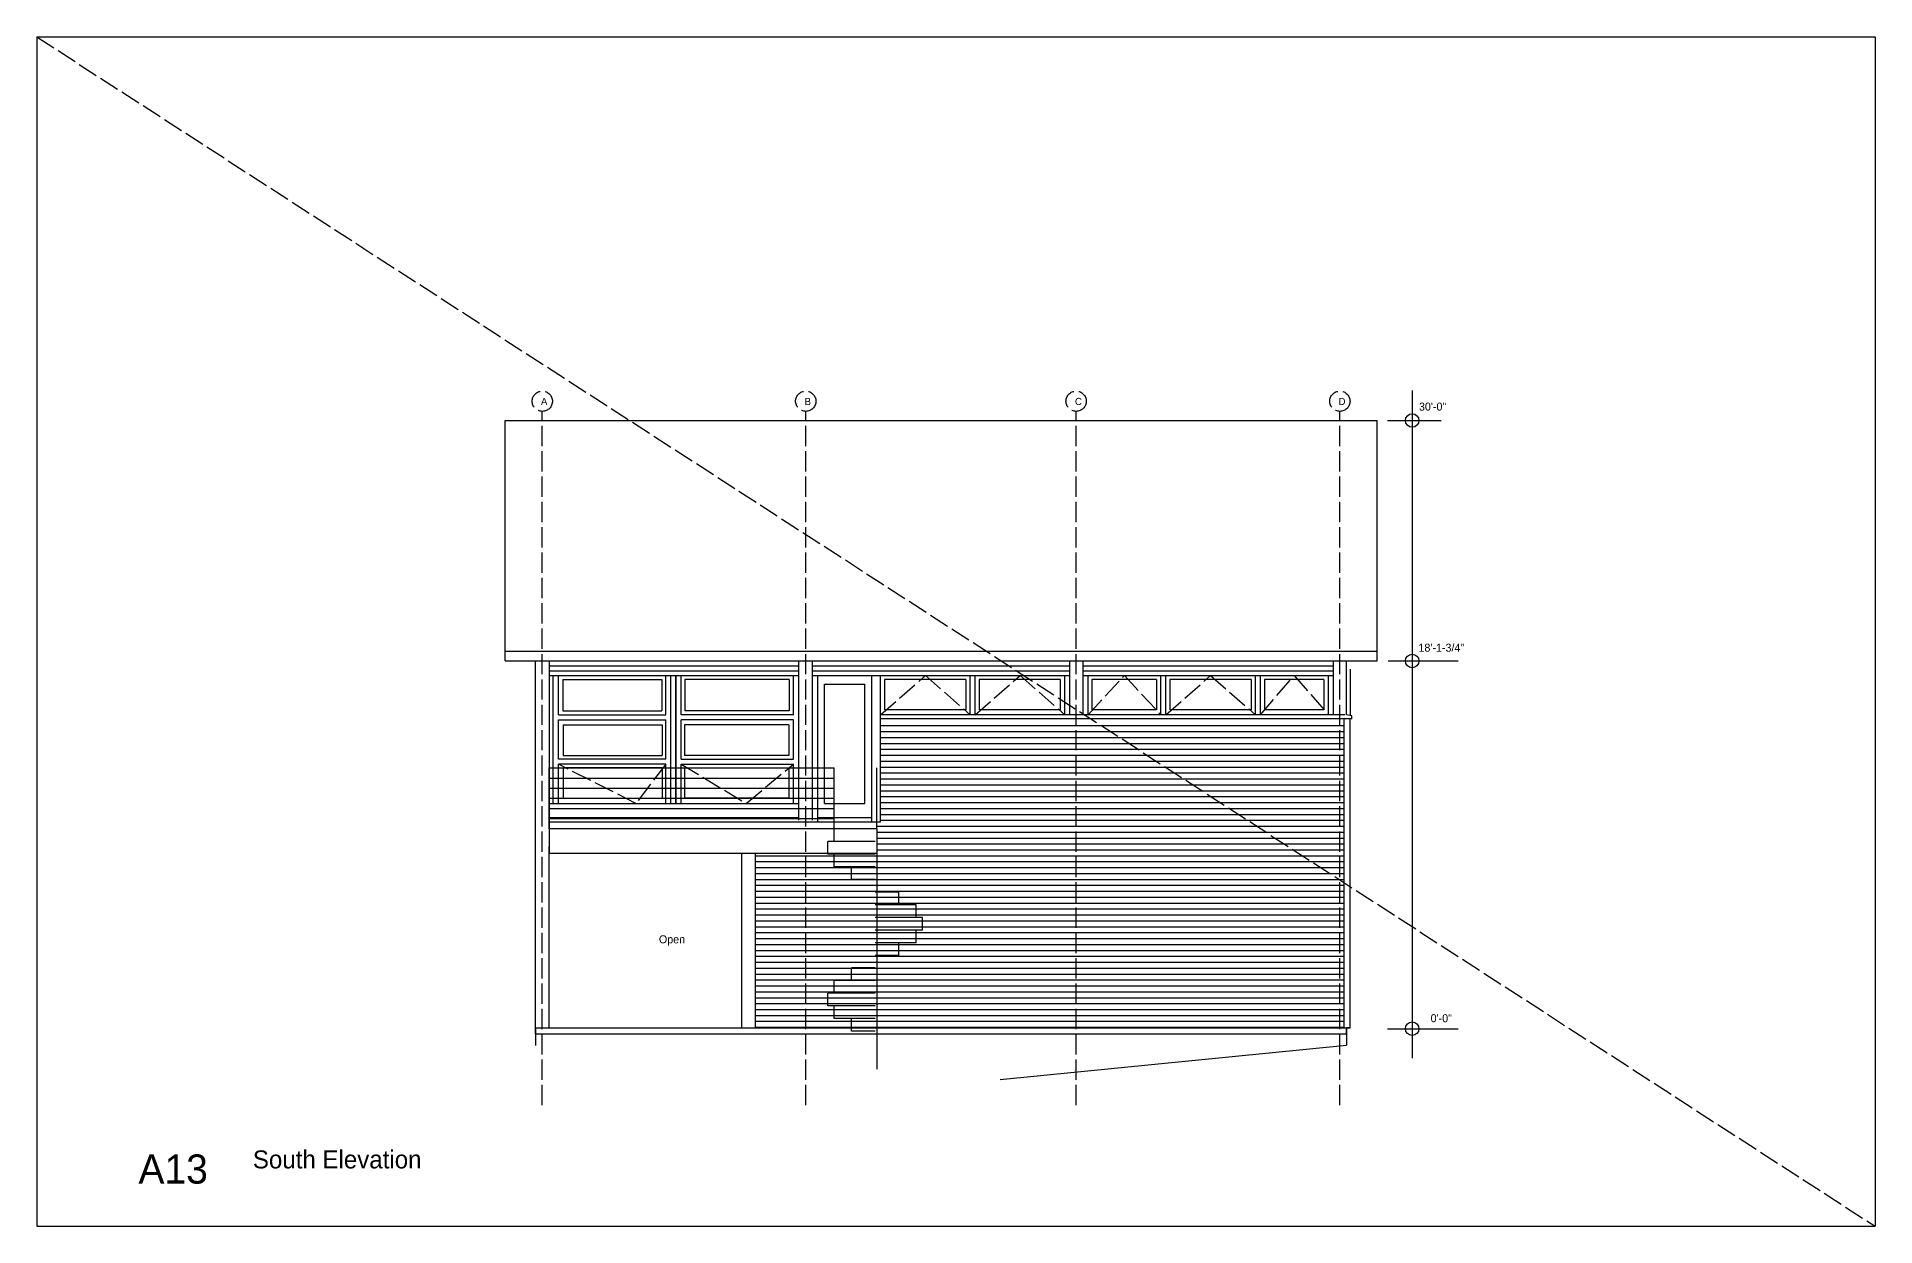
# Model space of a CAD drawing. Header units: inches. Extents: x 967 to 6851, y -1067 to 3434.
# Drawn here: x 3365 to 4453, y -1067 to -363 of the extents above; entities that cross this region are included whole.
import ezdxf

# ---------------------------------------------------------------- set-up
doc = ezdxf.new("R2010")
doc.units = ezdxf.units.IN
doc.header["$MEASUREMENT"] = 0
doc.linetypes.add('ACAD_ISO02W100', pattern=[15, 12, -3])
for name, color, linetype in [('const', 7, 'Continuous'), ('e1', 7, 'Continuous'), ('e2', 251, 'Continuous'), ('glassSwing', 172, 'ACAD_ISO02W100'), ('grid', 252, 'ACAD_ISO02W100'), ('soffit', 253, 'ACAD_ISO02W100'), ('stairs', 140, 'Continuous'), ('walls', 7, 'Continuous')]:
    doc.layers.add(name, color=color, linetype=linetype)

msp = doc.modelspace()

# ---------------------------------------------------------------- linework, layer by layer
for p, q in [((3365.1, -363.4), (3365.1, -1067.4)), ((3365.1, -363.4), (4453.1, -363.4)), ((4453.1, -363.4), (4453.1, -1067.4)), ((3660.3, -950), (3660.3, -953.5)), ((4140.3, -953.5), (4140.3, -950)), ((3365.1, -1067.4), (4453.1, -1067.4))]:
    msp.add_line(p, q)
at = {"layer": 'e1'}
for p, q in [((3642.3, -727.1), (4158.3, -727.1)), ((3642.3, -732.8), (4158.3, -732.8)), ((3862.2, -832.1), (3668.3, -832.1)), ((3668.3, -832.1), (3668.3, -846.6)), ((3862.2, -832.1), (3862.2, -974.5)), ((3668.3, -950), (3668.3, -842.6)), ((3668.3, -846.6), (3862.2, -846.6)), ((3782.3, -950), (3782.3, -846.6)), ((3660.3, -953.5), (3660.3, -960.5))]:
    msp.add_line(p, q, dxfattribs=at)
at = {"layer": 'e2'}
for p, q in [((4179.1, -572.8), (4179.1, -968)), ((4164.4, -590.5), (4196.2, -590.5)), ((3668.3, -732.8), (3668.3, -832.1)), ((3816.2, -735.8), (3668.3, -735.8)), ((3816.2, -738.8), (3668.3, -738.8)), ((3816.2, -827.1), (3816.2, -732.8)), ((3824.2, -827.1), (3824.2, -732.8)), ((3976.2, -735.8), (3824.2, -735.8)), ((3976.2, -738.8), (3824.2, -738.8)), ((3976.2, -732.8), (3976.2, -764.7)), ((3984.2, -732.8), (3984.2, -764.7)), ((4132.3, -735.8), (3984.2, -735.8)), ((4132.3, -738.8), (3984.2, -738.8)), ((4132.3, -732.8), (4132.3, -764.7)), ((4142.3, -737.6), (4142.3, -765)), ((4164.8, -732.8), (4196.6, -732.8)), ((4196.6, -732.8), (4206.3, -732.8)), ((3668.3, -741.4), (3816.2, -741.4)), ((3670.8, -817.1), (3670.8, -741.4)), ((3673.8, -764.7), (3673.8, -741.4)), ((3676.5, -743.7), (3735.1, -743.7)), ((3676.5, -743.7), (3676.5, -762.4)), ((3735.1, -743.7), (3735.1, -762.4)), ((3737.4, -764.7), (3737.4, -741.4)), ((3740.4, -817.1), (3740.4, -741.4)), ((3743.4, -817.1), (3743.4, -741.4)), ((3743.4, -741.4), (3743.4, -817.1)), ((3746.4, -764.7), (3746.4, -741.4)), ((3810.3, -743.7), (3748.6, -743.7)), ((3748.6, -743.7), (3748.6, -762.4)), ((3810.3, -743.7), (3810.3, -762.4)), ((3813, -764.7), (3813, -741.4)), ((3824.2, -741.4), (3976.2, -741.4)), ((3827.2, -741.4), (3827.2, -828.1)), ((3831.2, -746.6), (3855.2, -746.6)), ((3831.2, -817.1), (3831.2, -746.6)), ((3855.2, -817.1), (3855.2, -746.6)), ((3859.2, -741.4), (3859.2, -828.1)), ((3864.5, -828.1), (3864.5, -741.4)), ((3915, -743.7), (3866.8, -743.7)), ((3866.8, -743.7), (3866.8, -761.7)), ((3915, -743.7), (3915, -761.7)), ((3917.5, -764.7), (3917.5, -741.4)), ((3920.5, -764.7), (3920.5, -741.4)), ((3970.8, -743.7), (3922.8, -743.7)), ((3922.8, -743.7), (3922.8, -761.7)), ((3970.8, -743.7), (3970.8, -761.7)), ((3973.5, -764.7), (3973.5, -741.4)), ((3984.2, -741.4), (4132.3, -741.4)), ((3987.3, -764.7), (3987.3, -741.4)), ((4027.8, -743.7), (3989.6, -743.7)), ((3989.6, -743.7), (3989.6, -761.7)), ((4027.8, -743.7), (4027.8, -761.7)), ((4030.3, -764.7), (4030.3, -741.4)), ((4033.3, -764.7), (4033.3, -741.4)), ((4083.8, -743.7), (4035.6, -743.7)), ((4035.6, -743.7), (4035.6, -761.7)), ((4083.8, -743.7), (4083.8, -761.7)), ((4086.3, -764.7), (4086.3, -741.4)), ((4089.3, -764.7), (4089.3, -741.4)), ((4126.8, -743.7), (4091.6, -743.7)), ((4091.6, -743.7), (4091.6, -761.7)), ((4126.8, -743.7), (4126.8, -761.7)), ((4129.5, -764.7), (4129.5, -741.4)), ((3673.8, -764.7), (3737.4, -764.7)), ((3673.8, -767.7), (3737.4, -767.7)), ((3673.8, -790.9), (3673.8, -767.7)), ((3676.5, -762.4), (3735.1, -762.4)), ((3676.7, -770.7), (3735.3, -770.7)), ((3676.7, -770.7), (3676.7, -788.7)), ((3735.3, -770.7), (3735.3, -788.7)), ((3737.4, -790.9), (3737.4, -767.7)), ((3813, -764.7), (3746.4, -764.7)), ((3813, -767.7), (3746.4, -767.7)), ((3746.4, -790.9), (3746.4, -767.7)), ((3810.1, -770.7), (3748.4, -770.7)), ((3748.4, -770.7), (3748.4, -788.7)), ((3810.3, -762.4), (3748.6, -762.4)), ((3810.1, -770.7), (3810.1, -788.7)), ((3813, -790.9), (3813, -767.7)), ((4139.3, -764.7), (3864.5, -764.7)), ((4142.3, -767.1), (3864.5, -767.1)), ((3864.5, -771.1), (4138.8, -771.1)), ((3915, -761.7), (3866.8, -761.7)), ((3970.8, -761.7), (3922.8, -761.7)), ((4027.8, -761.7), (3989.6, -761.7)), ((4083.8, -761.7), (4035.6, -761.7)), ((4126.8, -761.7), (4091.6, -761.7)), ((4138.8, -950), (4138.8, -767.1)), ((3864.5, -774.6), (4138.8, -774.6)), ((3864.5, -778.1), (4138.8, -778.1)), ((3864.5, -781.6), (4138.8, -781.6)), ((3737.4, -790.9), (3673.8, -790.9)), ((3737.4, -793.9), (3673.8, -793.9)), ((3673.8, -817.1), (3673.8, -793.9)), ((3676.7, -788.7), (3735.3, -788.7)), ((3737.4, -817.1), (3737.4, -793.9)), ((3746.4, -790.9), (3813, -790.9)), ((3746.4, -793.9), (3813, -793.9)), ((3746.4, -817.1), (3746.4, -793.9)), ((3810.1, -788.7), (3748.4, -788.7)), ((3813, -817.1), (3813, -793.9)), ((3864.5, -785.1), (4138.8, -785.1)), ((3864.5, -788.6), (4138.8, -788.6)), ((3864.5, -792.1), (4138.8, -792.1)), ((3735.3, -796.1), (3676.7, -796.1)), ((3676.7, -796.1), (3676.7, -814.1)), ((3735.3, -796.1), (3735.3, -814.1)), ((3748.4, -796.1), (3810.1, -796.1)), ((3748.4, -796.1), (3748.4, -814.1)), ((3810.1, -796.1), (3810.1, -814.1)), ((3864.5, -795.6), (4138.8, -795.6)), ((3864.5, -799.1), (4138.8, -799.1)), ((3864.5, -802.6), (4138.8, -802.6)), ((3676.7, -814.1), (3735.3, -814.1)), ((3810.1, -814.1), (3748.4, -814.1)), ((3864.5, -806.1), (4138.8, -806.1)), ((3864.5, -809.6), (4138.8, -809.6)), ((3864.5, -813.1), (4138.8, -813.1)), ((3668.3, -817.1), (3816.2, -817.1)), ((3668.3, -825.4), (3816.2, -825.4)), ((3827.2, -825.4), (3859.2, -825.4)), ((3831.2, -817.1), (3855.2, -817.1)), ((3864.5, -816.6), (4138.8, -816.6)), ((3864.5, -820.1), (4138.8, -820.1)), ((3864.5, -823.6), (4138.8, -823.6)), ((3668.3, -828.1), (3864.5, -828.1)), ((3862.2, -830.6), (4138.8, -830.6)), ((3862.2, -834.1), (4138.8, -834.1)), ((3862.2, -837.6), (4138.8, -837.6)), ((3864.5, -827.1), (4138.8, -827.1)), ((3790.3, -846.6), (3790.3, -950)), ((3790.3, -848.1), (4138.8, -848.1)), ((3862.2, -841.1), (4138.8, -841.1)), ((3862.2, -844.6), (4138.8, -844.6)), ((3790.3, -851.6), (4138.8, -851.6)), ((3790.3, -855.1), (4138.8, -855.1)), ((3790.3, -858.6), (4138.8, -858.6)), ((3790.3, -862.1), (4138.8, -862.1)), ((3790.3, -865.6), (4138.8, -865.6)), ((3790.3, -869.1), (4138.8, -869.1)), ((3790.3, -872.6), (4138.8, -872.6)), ((3790.3, -876.1), (4138.8, -876.1)), ((3790.3, -879.6), (4138.8, -879.6)), ((3790.3, -883.1), (4138.8, -883.1)), ((3790.3, -886.6), (4138.8, -886.6)), ((3790.3, -890.1), (4138.8, -890.1)), ((3790.3, -893.6), (4138.8, -893.6)), ((3790.3, -897.1), (4138.8, -897.1)), ((3790.3, -900.6), (4138.8, -900.6)), ((3790.3, -904.1), (4138.8, -904.1)), ((3790.3, -907.6), (4138.8, -907.6)), ((3790.3, -911.1), (4138.8, -911.1)), ((3790.3, -914.6), (4138.8, -914.6)), ((3790.3, -918.1), (4138.8, -918.1)), ((3790.3, -921.6), (4138.8, -921.6)), ((3790.3, -925.1), (4138.8, -925.1)), ((3790.3, -928.6), (4138.8, -928.6)), ((3790.3, -932.1), (4138.8, -932.1)), ((3790.3, -935.6), (4138.8, -935.6)), ((3790.3, -939.1), (4138.8, -939.1)), ((3790.3, -942.6), (4138.8, -942.6)), ((3790.3, -946.1), (4138.8, -946.1)), ((3660.3, -950), (4142.3, -950)), ((3660.3, -950), (3660.3, -953.5)), ((3790.3, -949.6), (4138.8, -949.6)), ((4140.3, -950), (4140.3, -953.5)), ((4140.3, -953.5), (4140.3, -960.2)), ((4164.4, -950.5), (4206.3, -950.5)), ((3935.2, -980.5), (4140.3, -960.2))]:
    msp.add_line(p, q, dxfattribs=at)
for centre in [(4179.1, -590.5), (4179.1, -732.8), (4179.1, -950.5)]:
    msp.add_circle(centre, 4, dxfattribs=at)
at = {"layer": 'glassSwing'}
for p, q in [((3864.5, -764.7), (3891, -741.4)), ((3891, -741.4), (3917.5, -764.7)), ((3920.5, -764.7), (3947, -741.4)), ((3947, -741.4), (3973.5, -764.7)), ((3987.3, -764.7), (4008.8, -741.4)), ((4008.8, -741.4), (4030.3, -764.7)), ((4033.3, -764.7), (4059.8, -741.4)), ((4059.8, -741.4), (4086.3, -764.7)), ((4089.3, -764.7), (4109.2, -741.4)), ((4109.2, -741.4), (4129.5, -764.7)), ((3719.7, -817.1), (3673.8, -793.9)), ((3737.4, -793.9), (3719.7, -817.1)), ((3746.4, -793.9), (3784.9, -817.1)), ((3784.9, -817.1), (3813, -793.9))]:
    msp.add_line(p, q, dxfattribs=at)
at = {"layer": 'grid'}
for p, q in [((3664.3, -995.7), (3664.3, -585.1)), ((3820.2, -995.7), (3820.2, -585.1)), ((3980.2, -995.7), (3980.2, -585.1)), ((4136.3, -995.7), (4136.3, -585.1))]:
    msp.add_line(p, q, dxfattribs=at)
for centre in [(3664.3, -579.1), (3820.2, -579.1), (3980.2, -579.1), (4136.3, -579.1)]:
    msp.add_circle(centre, 6, dxfattribs=at)
at = {"layer": 'soffit'}
msp.add_line((3365.1, -363.4), (4453.1, -1067.4), dxfattribs=at)
at = {"layer": 'stairs'}
for p, q in [((3837, -839.6), (3837, -832.1)), ((3861.2, -832.1), (3837, -832.1)), ((3833.2, -847.1), (3833.2, -839.6)), ((3861.2, -839.6), (3833.2, -839.6)), ((3861.2, -847.1), (3833.2, -847.1)), ((3837, -854.6), (3837, -847.1)), ((3861.2, -854.6), (3837, -854.6)), ((3847.2, -862.1), (3847.2, -854.6)), ((3861.2, -862.1), (3847.2, -862.1)), ((3875.2, -869.6), (3861.2, -869.6)), ((3875.2, -877.1), (3875.2, -869.6)), ((3885.5, -877.1), (3861.2, -877.1)), ((3885.5, -884.6), (3885.5, -877.1)), ((3889.2, -884.6), (3861.2, -884.6)), ((3889.2, -892.1), (3861.2, -892.1)), ((3885.5, -899.6), (3885.5, -892.1)), ((3889.2, -892.1), (3889.2, -884.6)), ((3885.5, -899.6), (3861.2, -899.6)), ((3875.2, -907.1), (3875.2, -899.6)), ((3875.2, -907.1), (3861.2, -907.1)), ((3837, -929.5), (3837, -922)), ((3861.2, -922), (3837, -922)), ((3847.2, -922), (3847.2, -914.5)), ((3861.2, -914.5), (3847.2, -914.5)), ((3833.2, -937), (3833.2, -929.5)), ((3861.2, -929.5), (3833.2, -929.5)), ((3861.2, -937), (3833.2, -937)), ((3837, -944.5), (3837, -937)), ((3861.2, -944.5), (3837, -944.5)), ((3847.2, -952), (3847.2, -944.5)), ((3861.2, -952), (3847.2, -952))]:
    msp.add_line(p, q, dxfattribs=at)
at = {"layer": 'walls'}
for p, q in [((3642.3, -590.5), (4158.3, -590.5)), ((3642.3, -732.8), (3642.3, -590.5)), ((4158.3, -732.8), (4158.3, -590.5)), ((3660.3, -953.5), (3660.3, -732.8)), ((4140.3, -764.7), (4140.3, -732.8)), ((4143.3, -765.2), (4140.3, -764.7)), ((4142.3, -950), (4142.3, -767.1)), ((4143.3, -767.1), (4142.3, -767.1)), ((4143.3, -767.1), (4143.3, -765.2)), ((3668.3, -832.1), (3668.3, -796.1)), ((3668.3, -796.1), (3837, -796.1)), ((3668.3, -802.1), (3837, -802.1)), ((3837, -832.1), (3837, -796.1)), ((3862.2, -832.1), (3862.2, -796.1)), ((3668.3, -808.1), (3837, -808.1)), ((3668.3, -814.1), (3837, -814.1)), ((3668.3, -820.1), (3837, -820.1)), ((3668.3, -826.1), (3837, -826.1)), ((3660.3, -953.5), (4140.3, -953.5)), ((4142.3, -950), (4140.3, -950))]:
    msp.add_line(p, q, dxfattribs=at)

# ---------------------------------------------------------------- texts
at = {"layer": 'const', "attachment_point": 1}
for s, insert, char_height, width in [('A', (3663.5, -577.1), 4.26, 1625.197), ('B', (3819.5, -577.1), 4.26, 1625.197), ('C', (3979.5, -577.1), 4.26, 1625.197), ('D', (4135.5, -577.1), 4.26, 1625.197), ('30\'-0"', (4183.1, -579.9), 4.74, 1805.775), ('18\'-1-3/4"', (4182.8, -722.6), 4.74, 1805.775), ('Open', (3733.3, -895.2), 4.74, 1805.775), ('0\'-0"', (4190, -941.9), 4.74, 1805.775), ('South Elevation', (3493, -1022.5), 10.656, 4062.993), ('A13', (3425.3, -1024.9), 17.26, 6582.049)]:
    msp.add_mtext(s, dxfattribs=dict(at, insert=insert, char_height=char_height, width=width))

doc.saveas('drawing.dxf')
